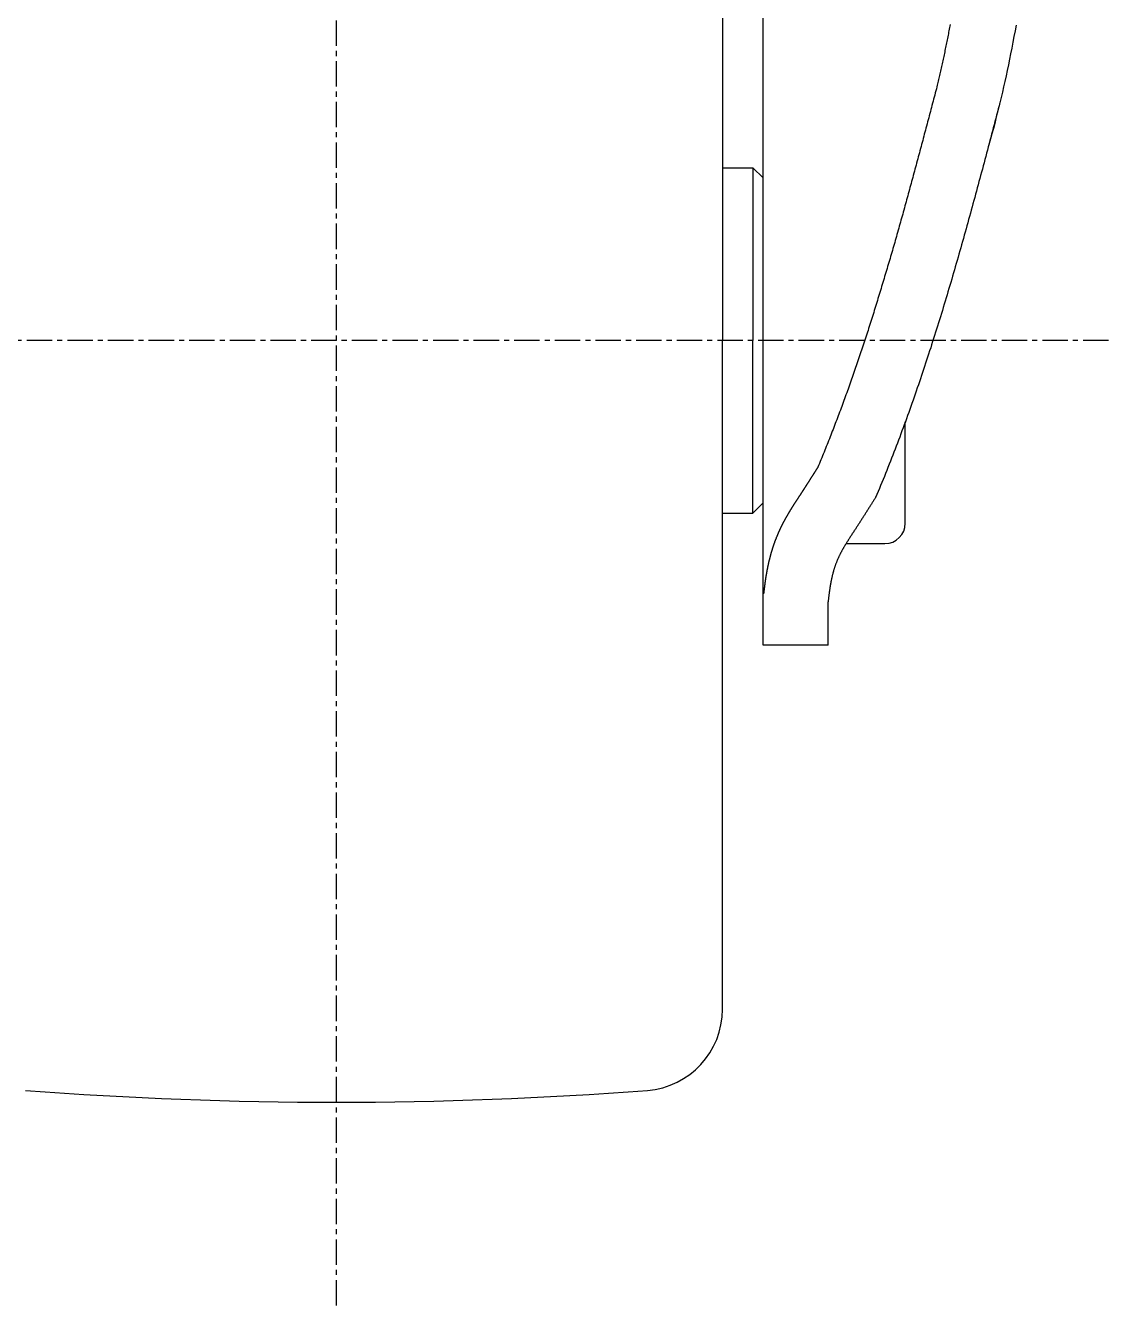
# Model space of a CAD drawing. Extents: x -71 to 282, y 76 to 354.
# Drawn here: x 44.9 to 98.2, y 227.9 to 290.9 of the extents above; entities that cross this region are included whole.
import ezdxf

# ---------------------------------------------------------------- set-up
doc = ezdxf.new("R2010")
doc.units = 0
doc.linetypes.add('CENTER', pattern=[2, 1.25, -0.25, 0.25, -0.25])
doc.layers.get('0').update_dxf_attribs({"linetype": 'CONTINUOUS'})
doc.layers.add('CENTER', color=1, linetype='CENTER')

msp = doc.modelspace()

# ---------------------------------------------------------------- linework, layer by layer
at = {"color": 7, "linetype": 'CONTINUOUS'}
for p, q in [((81.193, 260.381), (81.193, 339.681)), ((79.193, 308.306), (79.193, 275.381)), ((79.193, 283.881), (80.693, 283.881)), ((80.693, 283.881), (80.693, 275.381)), ((81.193, 283.381), (80.693, 283.881)), ((79.193, 242.456), (79.193, 275.381)), ((80.693, 266.881), (80.693, 275.381)), ((88.193, 266.381), (88.193, 271.368)), ((81.193, 267.381), (80.693, 266.881)), ((79.193, 266.881), (80.693, 266.881)), ((85.277, 265.381), (87.193, 265.381)), ((84.393, 260.381), (84.393, 262.521)), ((84.393, 260.381), (81.193, 260.381))]:
    msp.add_line(p, q, dxfattribs=at)
at = {"color": 7}
for points in [[(90.401, 290.935, 0), (90.386, 290.859, 0), (90.372, 290.783, 0), (90.357, 290.707, 0), (90.343, 290.631, 0), (90.328, 290.555, 0), (90.313, 290.48, 0), (90.299, 290.405, 0), (90.284, 290.329, 0), (90.269, 290.254, 0), (90.254, 290.179, 0), (90.239, 290.105, 0), (90.224, 290.03, 0), (90.209, 289.956, 0), (90.194, 289.882, 0), (90.179, 289.808, 0), (90.163, 289.734, 0), (90.148, 289.66, 0), (90.133, 289.586, 0), (90.117, 289.513, 0), (90.102, 289.44, 0), (90.086, 289.367, 0), (90.071, 289.294, 0), (90.055, 289.221, 0), (90.039, 289.148, 0), (90.024, 289.076, 0), (90.008, 289.004, 0), (89.992, 288.932, 0), (89.976, 288.86, 0), (89.96, 288.788, 0), (89.944, 288.716, 0), (89.928, 288.645, 0), (89.912, 288.574, 0), (89.896, 288.503, 0), (89.88, 288.432, 0), (89.864, 288.361, 0), (89.847, 288.291, 0), (89.831, 288.221, 0), (89.815, 288.15, 0), (89.798, 288.08, 0), (89.782, 288.011, 0), (89.765, 287.941, 0), (89.749, 287.872, 0)], [(89.749, 287.872, 0), (89.722, 287.77, 0), (89.695, 287.668, 0), (89.668, 287.566, 0), (89.641, 287.464, 0), (89.614, 287.362, 0), (89.588, 287.26, 0), (89.561, 287.158, 0), (89.534, 287.056, 0), (89.507, 286.954, 0), (89.48, 286.853, 0), (89.453, 286.751, 0), (89.427, 286.649, 0), (89.4, 286.547, 0), (89.373, 286.446, 0), (89.346, 286.344, 0), (89.319, 286.242, 0), (89.292, 286.141, 0), (89.265, 286.039, 0), (89.238, 285.938, 0), (89.212, 285.836, 0), (89.185, 285.735, 0), (89.158, 285.633, 0), (89.131, 285.532, 0), (89.104, 285.43, 0), (89.077, 285.329, 0), (89.05, 285.228, 0), (89.023, 285.126, 0), (88.996, 285.025, 0), (88.969, 284.924, 0), (88.942, 284.823, 0), (88.915, 284.721, 0), (88.888, 284.62, 0), (88.861, 284.519, 0), (88.834, 284.418, 0), (88.807, 284.317, 0), (88.78, 284.216, 0), (88.753, 284.115, 0), (88.725, 284.014, 0), (88.698, 283.913, 0), (88.671, 283.812, 0), (88.644, 283.711, 0), (88.617, 283.611, 0), (88.589, 283.51, 0), (88.562, 283.409, 0), (88.535, 283.308, 0), (88.507, 283.208, 0), (88.48, 283.107, 0), (88.453, 283.007, 0), (88.425, 282.906, 0), (88.398, 282.806, 0), (88.37, 282.705, 0), (88.343, 282.605, 0), (88.315, 282.504, 0), (88.287, 282.404, 0), (88.26, 282.304, 0), (88.232, 282.203, 0), (88.204, 282.103, 0), (88.177, 282.003, 0), (88.149, 281.903, 0), (88.121, 281.803, 0), (88.093, 281.702, 0), (88.065, 281.602, 0), (88.037, 281.502, 0), (88.009, 281.402, 0), (87.981, 281.303, 0), (87.953, 281.203, 0), (87.925, 281.103, 0), (87.897, 281.003, 0), (87.869, 280.903, 0), (87.841, 280.804, 0), (87.812, 280.704, 0), (87.784, 280.604, 0), (87.756, 280.505, 0), (87.727, 280.405, 0), (87.699, 280.306, 0), (87.671, 280.206, 0), (87.642, 280.107, 0), (87.613, 280.008, 0), (87.585, 279.908, 0), (87.556, 279.809, 0), (87.527, 279.71, 0), (87.498, 279.611, 0), (87.47, 279.511, 0), (87.441, 279.412, 0), (87.412, 279.313, 0), (87.383, 279.214, 0), (87.354, 279.115, 0), (87.325, 279.017, 0), (87.295, 278.918, 0), (87.266, 278.819, 0), (87.237, 278.72, 0), (87.207, 278.622, 0), (87.178, 278.523, 0), (87.148, 278.424, 0), (87.119, 278.326, 0), (87.089, 278.227, 0), (87.06, 278.129, 0), (87.03, 278.031, 0), (87, 277.932, 0), (86.97, 277.834, 0), (86.94, 277.736, 0), (86.91, 277.638, 0), (86.88, 277.539, 0), (86.85, 277.441, 0), (86.82, 277.343, 0), (86.79, 277.245, 0), (86.759, 277.147, 0), (86.729, 277.05, 0), (86.698, 276.952, 0), (86.668, 276.854, 0), (86.637, 276.756, 0), (86.606, 276.659, 0), (86.576, 276.561, 0), (86.545, 276.464, 0), (86.514, 276.366, 0), (86.483, 276.269, 0), (86.451, 276.171, 0), (86.42, 276.074, 0), (86.389, 275.977, 0), (86.358, 275.88, 0), (86.326, 275.783, 0), (86.295, 275.685, 0), (86.263, 275.588, 0), (86.232, 275.491, 0), (86.2, 275.395, 0), (86.168, 275.298, 0), (86.136, 275.201, 0), (86.104, 275.104, 0), (86.072, 275.008, 0), (86.04, 274.911, 0), (86.008, 274.814, 0), (85.975, 274.718, 0), (85.943, 274.622, 0), (85.91, 274.525, 0), (85.878, 274.429, 0), (85.845, 274.333, 0), (85.812, 274.237, 0), (85.779, 274.14, 0), (85.746, 274.044, 0), (85.713, 273.948, 0), (85.68, 273.852, 0), (85.647, 273.757, 0), (85.613, 273.661, 0), (85.58, 273.565, 0), (85.546, 273.469, 0), (85.513, 273.374, 0), (85.479, 273.278, 0), (85.445, 273.183, 0), (85.411, 273.087, 0), (85.377, 272.992, 0), (85.343, 272.897, 0), (85.309, 272.802, 0), (85.274, 272.706, 0), (85.24, 272.611, 0), (85.205, 272.516, 0), (85.171, 272.421, 0), (85.136, 272.326, 0), (85.101, 272.232, 0), (85.066, 272.137, 0), (85.031, 272.042, 0), (84.996, 271.948, 0), (84.96, 271.853, 0), (84.925, 271.759, 0), (84.89, 271.664, 0), (84.854, 271.57, 0), (84.818, 271.476, 0), (84.782, 271.381, 0), (84.746, 271.287, 0), (84.71, 271.193, 0), (84.674, 271.099, 0), (84.638, 271.005, 0), (84.601, 270.911, 0), (84.565, 270.818, 0), (84.528, 270.724, 0), (84.492, 270.63, 0), (84.455, 270.537, 0), (84.418, 270.443, 0), (84.38, 270.35, 0), (84.343, 270.256, 0), (84.306, 270.163, 0), (84.268, 270.07, 0), (84.231, 269.977, 0), (84.193, 269.884, 0), (84.155, 269.791, 0), (84.117, 269.698, 0), (84.079, 269.605, 0), (84.041, 269.512, 0), (84.003, 269.419, 0), (83.964, 269.327, 0), (83.926, 269.234, 0), (83.887, 269.142, 0)], [(92.852, 287.091, 0), (92.811, 286.935, 0), (92.77, 286.78, 0), (92.729, 286.624, 0), (92.688, 286.468, 0), (92.647, 286.312, 0), (92.606, 286.156, 0), (92.565, 286.001, 0), (92.524, 285.845, 0), (92.483, 285.689, 0), (92.442, 285.533, 0), (92.4, 285.378, 0), (92.359, 285.222, 0), (92.318, 285.066, 0), (92.277, 284.91, 0), (92.236, 284.755, 0), (92.194, 284.599, 0), (92.153, 284.443, 0), (92.112, 284.288, 0), (92.07, 284.132, 0), (92.029, 283.976, 0), (91.987, 283.821, 0), (91.945, 283.665, 0), (91.904, 283.51, 0), (91.862, 283.354, 0), (91.82, 283.199, 0), (91.778, 283.043, 0), (91.736, 282.888, 0), (91.694, 282.732, 0), (91.652, 282.577, 0), (91.61, 282.422, 0), (91.568, 282.266, 0), (91.525, 282.111, 0), (91.483, 281.956, 0), (91.441, 281.8, 0), (91.398, 281.645, 0), (91.355, 281.49, 0), (91.313, 281.335, 0), (91.27, 281.18, 0), (91.227, 281.025, 0), (91.184, 280.87, 0), (91.14, 280.715, 0), (91.097, 280.56, 0), (91.054, 280.405, 0), (91.01, 280.25, 0), (90.966, 280.095, 0), (90.923, 279.941, 0), (90.879, 279.786, 0), (90.835, 279.631, 0), (90.791, 279.477, 0), (90.746, 279.322, 0), (90.702, 279.168, 0), (90.657, 279.013, 0), (90.613, 278.859, 0), (90.568, 278.705, 0), (90.523, 278.55, 0), (90.478, 278.396, 0), (90.433, 278.242, 0), (90.387, 278.088, 0), (90.342, 277.934, 0), (90.296, 277.78, 0), (90.25, 277.626, 0), (90.204, 277.472, 0), (90.158, 277.318, 0), (90.111, 277.164, 0), (90.065, 277.011, 0), (90.018, 276.857, 0), (89.971, 276.704, 0), (89.924, 276.55, 0), (89.877, 276.397, 0), (89.829, 276.243, 0), (89.782, 276.09, 0), (89.734, 275.937, 0), (89.686, 275.784, 0), (89.638, 275.631, 0), (89.589, 275.478, 0), (89.54, 275.325, 0), (89.492, 275.172, 0), (89.443, 275.019, 0), (89.393, 274.867, 0), (89.344, 274.714, 0), (89.294, 274.562, 0), (89.244, 274.409, 0), (89.194, 274.257, 0), (89.144, 274.105, 0), (89.094, 273.953, 0), (89.043, 273.801, 0), (88.992, 273.649, 0), (88.941, 273.497, 0), (88.889, 273.345, 0), (88.837, 273.193, 0), (88.785, 273.042, 0), (88.733, 272.89, 0), (88.681, 272.739, 0), (88.628, 272.587, 0), (88.575, 272.436, 0), (88.522, 272.285, 0), (88.468, 272.134, 0), (88.415, 271.983, 0), (88.361, 271.832, 0), (88.306, 271.682, 0), (88.252, 271.531, 0), (88.197, 271.38, 0), (88.142, 271.23, 0), (88.087, 271.08, 0), (88.031, 270.929, 0), (87.975, 270.779, 0), (87.919, 270.629, 0), (87.863, 270.479, 0), (87.806, 270.33, 0), (87.749, 270.18, 0), (87.692, 270.03, 0), (87.634, 269.881, 0), (87.576, 269.732, 0), (87.518, 269.583, 0), (87.459, 269.433, 0), (87.401, 269.285, 0), (87.341, 269.136, 0), (87.282, 268.987, 0), (87.222, 268.838, 0), (87.162, 268.69, 0), (87.102, 268.541, 0), (87.041, 268.393, 0), (86.98, 268.245, 0), (86.918, 268.097, 0), (86.857, 267.949, 0), (86.795, 267.802, 0), (86.732, 267.654, 0)], [(83.887, 269.142, 0), (83.882, 269.135, 0), (83.878, 269.127, 0), (83.873, 269.12, 0), (83.869, 269.113, 0), (83.864, 269.106, 0), (83.86, 269.099, 0), (83.855, 269.092, 0), (83.851, 269.084, 0), (83.846, 269.077, 0), (83.841, 269.07, 0), (83.837, 269.063, 0), (83.832, 269.056, 0), (83.828, 269.049, 0), (83.823, 269.042, 0), (83.819, 269.035, 0), (83.814, 269.027, 0), (83.81, 269.02, 0), (83.805, 269.013, 0), (83.801, 269.006, 0), (83.796, 268.999, 0), (83.792, 268.992, 0), (83.787, 268.985, 0), (83.783, 268.977, 0), (83.778, 268.97, 0), (83.774, 268.963, 0), (83.769, 268.956, 0), (83.765, 268.949, 0), (83.76, 268.942, 0), (83.756, 268.935, 0), (83.751, 268.928, 0), (83.747, 268.921, 0), (83.742, 268.913, 0), (83.738, 268.906, 0), (83.733, 268.899, 0), (83.729, 268.892, 0), (83.724, 268.885, 0), (83.72, 268.878, 0), (83.715, 268.871, 0), (83.711, 268.864, 0), (83.706, 268.857, 0), (83.702, 268.849, 0), (83.697, 268.842, 0), (83.693, 268.835, 0), (83.688, 268.828, 0), (83.684, 268.821, 0), (83.679, 268.814, 0), (83.675, 268.807, 0), (83.67, 268.8, 0), (83.666, 268.793, 0), (83.661, 268.786, 0), (83.657, 268.779, 0), (83.652, 268.772, 0), (83.648, 268.764, 0), (83.643, 268.757, 0), (83.639, 268.75, 0), (83.634, 268.743, 0), (83.63, 268.736, 0), (83.625, 268.729, 0), (83.621, 268.722, 0), (83.616, 268.715, 0), (83.612, 268.708, 0), (83.607, 268.701, 0), (83.603, 268.694, 0), (83.598, 268.687, 0), (83.594, 268.68, 0), (83.589, 268.673, 0), (83.585, 268.665, 0), (83.58, 268.658, 0), (83.576, 268.651, 0), (83.571, 268.644, 0), (83.567, 268.637, 0), (83.562, 268.63, 0), (83.558, 268.623, 0), (83.553, 268.616, 0), (83.549, 268.609, 0), (83.544, 268.602, 0), (83.54, 268.595, 0), (83.535, 268.588, 0), (83.531, 268.581, 0), (83.526, 268.574, 0), (83.522, 268.567, 0), (83.517, 268.56, 0), (83.513, 268.553, 0), (83.508, 268.546, 0), (83.504, 268.539, 0), (83.499, 268.532, 0), (83.495, 268.525, 0), (83.49, 268.518, 0), (83.486, 268.511, 0), (83.481, 268.504, 0), (83.477, 268.497, 0), (83.472, 268.489, 0), (83.468, 268.482, 0), (83.463, 268.475, 0), (83.459, 268.468, 0), (83.455, 268.461, 0), (83.45, 268.454, 0), (83.446, 268.447, 0), (83.441, 268.44, 0), (83.437, 268.433, 0), (83.432, 268.426, 0), (83.428, 268.419, 0), (83.423, 268.412, 0), (83.419, 268.405, 0), (83.414, 268.398, 0), (83.41, 268.391, 0), (83.405, 268.384, 0), (83.401, 268.377, 0), (83.396, 268.37, 0), (83.392, 268.363, 0), (83.387, 268.356, 0), (83.383, 268.349, 0), (83.378, 268.342, 0), (83.374, 268.335, 0), (83.369, 268.328, 0), (83.365, 268.321, 0), (83.361, 268.314, 0), (83.356, 268.307, 0), (83.352, 268.3, 0), (83.347, 268.293, 0), (83.343, 268.287, 0), (83.338, 268.28, 0), (83.334, 268.273, 0), (83.329, 268.266, 0), (83.325, 268.259, 0), (83.32, 268.252, 0), (83.316, 268.245, 0), (83.311, 268.238, 0), (83.307, 268.231, 0), (83.302, 268.224, 0), (83.298, 268.217, 0), (83.293, 268.21, 0), (83.289, 268.203, 0), (83.284, 268.196, 0), (83.28, 268.189, 0), (83.276, 268.182, 0), (83.271, 268.175, 0), (83.267, 268.168, 0), (83.262, 268.161, 0), (83.258, 268.154, 0), (83.253, 268.147, 0), (83.249, 268.14, 0), (83.244, 268.133, 0), (83.24, 268.126, 0), (83.235, 268.119, 0), (83.231, 268.113, 0), (83.226, 268.106, 0), (83.222, 268.099, 0), (83.217, 268.092, 0), (83.213, 268.085, 0), (83.209, 268.078, 0), (83.204, 268.071, 0), (83.2, 268.064, 0), (83.195, 268.057, 0), (83.191, 268.05, 0), (83.186, 268.043, 0), (83.182, 268.036, 0), (83.177, 268.029, 0), (83.173, 268.022, 0), (83.168, 268.016, 0), (83.164, 268.009, 0), (83.159, 268.002, 0), (83.155, 267.995, 0), (83.15, 267.988, 0), (83.146, 267.981, 0), (83.141, 267.974, 0), (83.137, 267.967, 0), (83.132, 267.96, 0), (83.128, 267.953, 0), (83.124, 267.946, 0), (83.119, 267.94, 0), (83.115, 267.933, 0), (83.11, 267.926, 0), (83.106, 267.919, 0), (83.101, 267.912, 0), (83.097, 267.905, 0), (83.092, 267.898, 0), (83.088, 267.891, 0), (83.083, 267.884, 0), (83.079, 267.878, 0), (83.074, 267.871, 0), (83.07, 267.864, 0), (83.065, 267.857, 0), (83.061, 267.85, 0), (83.056, 267.843, 0), (83.052, 267.836, 0), (83.048, 267.829, 0), (83.043, 267.822, 0), (83.039, 267.816, 0), (83.034, 267.809, 0), (83.03, 267.802, 0), (83.025, 267.795, 0), (83.021, 267.788, 0), (83.016, 267.781, 0), (83.012, 267.774, 0), (83.007, 267.768, 0), (83.003, 267.761, 0), (82.998, 267.754, 0), (82.994, 267.747, 0), (82.99, 267.74, 0), (82.985, 267.733, 0), (82.981, 267.726, 0), (82.976, 267.72, 0), (82.972, 267.713, 0), (82.967, 267.706, 0), (82.963, 267.699, 0), (82.958, 267.692, 0), (82.953, 267.685, 0), (82.949, 267.678, 0), (82.944, 267.671, 0), (82.94, 267.664, 0), (82.935, 267.657, 0), (82.93, 267.65, 0), (82.926, 267.642, 0), (82.921, 267.635, 0), (82.916, 267.628, 0), (82.912, 267.621, 0), (82.907, 267.614, 0), (82.902, 267.606, 0), (82.897, 267.599, 0), (82.892, 267.592, 0), (82.888, 267.584, 0), (82.883, 267.577, 0), (82.878, 267.57, 0), (82.873, 267.562, 0), (82.868, 267.555, 0), (82.863, 267.547, 0), (82.858, 267.54, 0), (82.853, 267.532, 0), (82.849, 267.525, 0), (82.844, 267.517, 0), (82.839, 267.509, 0), (82.834, 267.502, 0), (82.829, 267.494, 0), (82.823, 267.486, 0), (82.819, 267.478, 0), (82.813, 267.471, 0), (82.808, 267.463, 0), (82.803, 267.455, 0), (82.798, 267.447, 0), (82.793, 267.439, 0), (82.788, 267.431, 0), (82.783, 267.423, 0), (82.777, 267.415, 0), (82.772, 267.407, 0), (82.767, 267.399, 0), (82.762, 267.391, 0), (82.757, 267.383, 0), (82.751, 267.375, 0), (82.746, 267.366, 0), (82.741, 267.358, 0), (82.735, 267.35, 0), (82.73, 267.342, 0), (82.725, 267.333, 0), (82.719, 267.325, 0), (82.714, 267.316, 0), (82.708, 267.308, 0), (82.703, 267.299, 0), (82.698, 267.291, 0), (82.692, 267.282, 0), (82.686, 267.274, 0), (82.681, 267.265, 0), (82.675, 267.256, 0), (82.67, 267.248, 0), (82.664, 267.239, 0), (82.659, 267.23, 0), (82.653, 267.221, 0), (82.648, 267.213, 0), (82.642, 267.204, 0), (82.636, 267.195, 0), (82.631, 267.186, 0), (82.625, 267.177, 0), (82.619, 267.168, 0), (82.614, 267.159, 0), (82.608, 267.15, 0), (82.602, 267.14, 0), (82.597, 267.131, 0), (82.591, 267.122, 0), (82.585, 267.113, 0), (82.579, 267.104, 0), (82.574, 267.094, 0), (82.568, 267.085, 0), (82.562, 267.076, 0), (82.556, 267.066, 0), (82.55, 267.057, 0), (82.545, 267.047, 0), (82.539, 267.038, 0), (82.533, 267.028, 0), (82.527, 267.019, 0), (82.521, 267.009, 0), (82.515, 266.999, 0), (82.509, 266.99, 0), (82.503, 266.98, 0), (82.498, 266.97, 0), (82.492, 266.96, 0), (82.486, 266.95, 0), (82.48, 266.941, 0), (82.474, 266.931, 0), (82.468, 266.921, 0), (82.462, 266.911, 0), (82.456, 266.901, 0), (82.45, 266.891, 0), (82.444, 266.88, 0), (82.438, 266.87, 0), (82.432, 266.86, 0), (82.426, 266.85, 0), (82.42, 266.84, 0), (82.414, 266.829, 0), (82.408, 266.819, 0), (82.401, 266.809, 0), (82.395, 266.798, 0), (82.389, 266.788, 0), (82.383, 266.777, 0), (82.377, 266.767, 0), (82.371, 266.756, 0), (82.365, 266.746, 0), (82.359, 266.735, 0), (82.353, 266.724, 0), (82.347, 266.713, 0), (82.341, 266.703, 0), (82.334, 266.692, 0), (82.328, 266.681, 0), (82.322, 266.67, 0), (82.316, 266.659, 0), (82.31, 266.648, 0), (82.304, 266.637, 0), (82.298, 266.626, 0), (82.291, 266.615, 0), (82.285, 266.604, 0), (82.279, 266.593, 0), (82.273, 266.582, 0), (82.267, 266.57, 0), (82.26, 266.559, 0), (82.254, 266.548, 0), (82.248, 266.536, 0), (82.242, 266.525, 0), (82.236, 266.513, 0), (82.23, 266.502, 0), (82.223, 266.49, 0), (82.217, 266.479, 0), (82.211, 266.467, 0), (82.205, 266.455, 0), (82.199, 266.444, 0), (82.192, 266.432, 0), (82.186, 266.42, 0), (82.18, 266.408, 0), (82.174, 266.396, 0), (82.168, 266.385, 0), (82.161, 266.373, 0), (82.155, 266.361, 0), (82.149, 266.349, 0), (82.143, 266.336, 0), (82.137, 266.324, 0), (82.13, 266.312, 0), (82.124, 266.3, 0), (82.118, 266.288, 0), (82.112, 266.275, 0), (82.106, 266.263, 0), (82.1, 266.251, 0), (82.094, 266.238, 0), (82.087, 266.226, 0), (82.081, 266.213, 0), (82.075, 266.2, 0), (82.069, 266.188, 0), (82.063, 266.175, 0), (82.057, 266.162, 0), (82.05, 266.15, 0), (82.044, 266.137, 0), (82.038, 266.124, 0), (82.032, 266.111, 0), (82.026, 266.098, 0), (82.02, 266.085, 0), (82.014, 266.072, 0), (82.008, 266.059, 0), (82.002, 266.046, 0), (81.996, 266.033, 0), (81.99, 266.02, 0), (81.984, 266.006, 0), (81.978, 265.993, 0), (81.972, 265.98, 0), (81.966, 265.966, 0), (81.96, 265.953, 0), (81.954, 265.94, 0), (81.948, 265.926, 0), (81.942, 265.913, 0), (81.936, 265.899, 0), (81.93, 265.886, 0), (81.924, 265.872, 0), (81.918, 265.858, 0), (81.913, 265.845, 0), (81.907, 265.831, 0), (81.901, 265.818, 0), (81.895, 265.804, 0), (81.89, 265.79, 0), (81.884, 265.777, 0), (81.878, 265.763, 0), (81.873, 265.749, 0), (81.867, 265.736, 0), (81.862, 265.722, 0), (81.856, 265.709, 0), (81.85, 265.695, 0), (81.845, 265.681, 0), (81.84, 265.668, 0), (81.834, 265.654, 0), (81.829, 265.641, 0), (81.824, 265.627, 0), (81.818, 265.614, 0), (81.813, 265.6, 0), (81.808, 265.587, 0), (81.803, 265.573, 0), (81.798, 265.56, 0), (81.793, 265.546, 0), (81.787, 265.533, 0), (81.782, 265.519, 0), (81.777, 265.506, 0), (81.772, 265.492, 0), (81.767, 265.479, 0), (81.762, 265.465, 0), (81.757, 265.452, 0), (81.753, 265.438, 0), (81.748, 265.425, 0), (81.743, 265.412, 0), (81.738, 265.398, 0), (81.734, 265.385, 0), (81.729, 265.371, 0), (81.724, 265.358, 0), (81.719, 265.345, 0), (81.715, 265.331, 0), (81.71, 265.318, 0), (81.706, 265.304, 0), (81.701, 265.291, 0), (81.696, 265.278, 0), (81.692, 265.264, 0), (81.688, 265.251, 0), (81.683, 265.238, 0), (81.679, 265.224, 0), (81.674, 265.211, 0), (81.67, 265.198, 0), (81.665, 265.184, 0), (81.661, 265.171, 0), (81.657, 265.158, 0), (81.653, 265.144, 0), (81.648, 265.131, 0), (81.644, 265.118, 0), (81.64, 265.105, 0), (81.636, 265.091, 0), (81.632, 265.078, 0), (81.628, 265.065, 0), (81.624, 265.052, 0), (81.62, 265.038, 0), (81.616, 265.025, 0), (81.612, 265.012, 0), (81.608, 264.999, 0), (81.604, 264.985, 0), (81.6, 264.972, 0), (81.596, 264.959, 0), (81.592, 264.946, 0), (81.588, 264.933, 0), (81.585, 264.92, 0), (81.581, 264.906, 0), (81.577, 264.893, 0), (81.573, 264.88, 0), (81.57, 264.867, 0), (81.566, 264.854, 0), (81.562, 264.841, 0), (81.559, 264.828, 0), (81.555, 264.815, 0), (81.551, 264.802, 0), (81.548, 264.788, 0), (81.544, 264.775, 0), (81.541, 264.762, 0), (81.537, 264.749, 0), (81.534, 264.736, 0), (81.53, 264.723, 0), (81.527, 264.71, 0), (81.524, 264.697, 0), (81.52, 264.684, 0), (81.517, 264.671, 0), (81.514, 264.658, 0), (81.51, 264.645, 0), (81.507, 264.632, 0), (81.504, 264.619, 0), (81.501, 264.606, 0), (81.497, 264.593, 0), (81.494, 264.58, 0), (81.491, 264.568, 0), (81.488, 264.555, 0), (81.485, 264.542, 0), (81.482, 264.529, 0), (81.479, 264.516, 0), (81.476, 264.503, 0), (81.473, 264.49, 0), (81.47, 264.477, 0), (81.467, 264.465, 0), (81.464, 264.452, 0), (81.461, 264.439, 0), (81.458, 264.426, 0), (81.455, 264.413, 0), (81.452, 264.401, 0), (81.449, 264.388, 0), (81.446, 264.375, 0), (81.444, 264.362, 0), (81.441, 264.35, 0), (81.438, 264.337, 0), (81.435, 264.324, 0), (81.433, 264.311, 0), (81.43, 264.299, 0), (81.427, 264.286, 0), (81.424, 264.274, 0), (81.422, 264.261, 0), (81.419, 264.249, 0), (81.417, 264.236, 0), (81.414, 264.224, 0), (81.412, 264.211, 0), (81.409, 264.199, 0), (81.407, 264.187, 0), (81.404, 264.174, 0), (81.402, 264.162, 0), (81.399, 264.15, 0), (81.397, 264.137, 0), (81.394, 264.125, 0), (81.392, 264.113, 0), (81.39, 264.101, 0), (81.387, 264.089, 0), (81.385, 264.077, 0), (81.383, 264.065, 0), (81.381, 264.053, 0), (81.378, 264.041, 0), (81.376, 264.029, 0), (81.374, 264.017, 0), (81.372, 264.005, 0), (81.37, 263.993, 0), (81.367, 263.981, 0), (81.365, 263.969, 0), (81.363, 263.957, 0), (81.361, 263.946, 0), (81.359, 263.934, 0), (81.357, 263.922, 0), (81.355, 263.911, 0), (81.353, 263.899, 0), (81.351, 263.887, 0), (81.349, 263.876, 0), (81.347, 263.864, 0), (81.345, 263.853, 0), (81.343, 263.841, 0), (81.341, 263.83, 0), (81.339, 263.818, 0), (81.337, 263.807, 0), (81.335, 263.796, 0), (81.334, 263.784, 0), (81.332, 263.773, 0), (81.33, 263.762, 0), (81.328, 263.75, 0), (81.326, 263.739, 0), (81.325, 263.728, 0), (81.323, 263.717, 0), (81.321, 263.706, 0), (81.319, 263.695, 0), (81.318, 263.684, 0), (81.316, 263.673, 0), (81.314, 263.662, 0), (81.313, 263.651, 0), (81.311, 263.64, 0), (81.309, 263.629, 0), (81.308, 263.618, 0), (81.306, 263.607, 0), (81.305, 263.596, 0), (81.303, 263.585, 0), (81.301, 263.575, 0), (81.3, 263.564, 0), (81.298, 263.553, 0), (81.297, 263.543, 0), (81.295, 263.532, 0), (81.294, 263.521, 0), (81.292, 263.511, 0), (81.291, 263.5, 0), (81.289, 263.49, 0), (81.288, 263.479, 0), (81.286, 263.469, 0), (81.285, 263.458, 0), (81.284, 263.448, 0), (81.282, 263.438, 0), (81.281, 263.427, 0), (81.279, 263.417, 0), (81.278, 263.407, 0), (81.276, 263.397, 0), (81.275, 263.386, 0), (81.274, 263.376, 0), (81.272, 263.366, 0), (81.271, 263.356, 0), (81.27, 263.346, 0), (81.269, 263.336, 0), (81.267, 263.326, 0), (81.266, 263.316, 0), (81.265, 263.306, 0), (81.263, 263.296, 0), (81.262, 263.286, 0), (81.261, 263.277, 0), (81.26, 263.267, 0), (81.258, 263.257, 0), (81.257, 263.247, 0), (81.256, 263.238, 0), (81.255, 263.228, 0), (81.254, 263.218, 0), (81.252, 263.209, 0), (81.251, 263.199, 0), (81.25, 263.189, 0), (81.249, 263.18, 0), (81.248, 263.17, 0), (81.247, 263.161, 0), (81.245, 263.152, 0), (81.244, 263.142, 0), (81.243, 263.133, 0), (81.242, 263.124, 0), (81.241, 263.114, 0), (81.24, 263.105, 0), (81.239, 263.096, 0), (81.238, 263.087, 0), (81.237, 263.077, 0), (81.235, 263.068, 0), (81.234, 263.059, 0), (81.233, 263.05, 0), (81.232, 263.041, 0), (81.231, 263.032, 0), (81.23, 263.023, 0), (81.229, 263.014, 0), (81.228, 263.005, 0), (81.227, 262.996, 0), (81.226, 262.988, 0), (81.225, 262.979, 0), (81.224, 262.97, 0), (81.223, 262.961, 0), (81.222, 262.953, 0), (81.221, 262.944, 0), (81.22, 262.935, 0), (81.219, 262.927, 0), (81.218, 262.918, 0), (81.216, 262.91, 0), (81.216, 262.901, 0)], [(86.732, 267.654, 0), (86.719, 267.632, 0), (86.705, 267.611, 0), (86.691, 267.589, 0), (86.677, 267.567, 0), (86.664, 267.546, 0), (86.65, 267.524, 0), (86.636, 267.503, 0), (86.623, 267.481, 0), (86.609, 267.459, 0), (86.595, 267.438, 0), (86.582, 267.416, 0), (86.568, 267.394, 0), (86.554, 267.373, 0), (86.54, 267.351, 0), (86.527, 267.329, 0), (86.513, 267.308, 0), (86.499, 267.286, 0), (86.486, 267.265, 0), (86.472, 267.243, 0), (86.458, 267.221, 0), (86.445, 267.2, 0), (86.431, 267.178, 0), (86.417, 267.156, 0), (86.403, 267.135, 0), (86.39, 267.113, 0), (86.376, 267.091, 0), (86.362, 267.07, 0), (86.348, 267.048, 0), (86.335, 267.027, 0), (86.321, 267.005, 0), (86.307, 266.983, 0), (86.293, 266.962, 0), (86.28, 266.94, 0), (86.266, 266.918, 0), (86.252, 266.897, 0), (86.238, 266.875, 0), (86.225, 266.854, 0), (86.211, 266.832, 0), (86.197, 266.81, 0), (86.183, 266.789, 0), (86.169, 266.767, 0), (86.156, 266.745, 0), (86.142, 266.724, 0), (86.128, 266.702, 0), (86.114, 266.681, 0), (86.1, 266.659, 0), (86.087, 266.637, 0), (86.073, 266.616, 0), (86.059, 266.594, 0), (86.045, 266.573, 0), (86.031, 266.551, 0), (86.017, 266.529, 0), (86.003, 266.508, 0), (85.99, 266.486, 0), (85.976, 266.465, 0), (85.962, 266.443, 0), (85.948, 266.421, 0), (85.934, 266.4, 0), (85.92, 266.378, 0), (85.906, 266.357, 0), (85.892, 266.335, 0), (85.878, 266.313, 0), (85.864, 266.292, 0), (85.85, 266.27, 0), (85.837, 266.249, 0), (85.823, 266.227, 0), (85.809, 266.206, 0), (85.795, 266.184, 0), (85.781, 266.162, 0), (85.767, 266.141, 0), (85.753, 266.119, 0), (85.739, 266.098, 0), (85.725, 266.076, 0), (85.711, 266.055, 0), (85.697, 266.033, 0), (85.683, 266.011, 0), (85.668, 265.99, 0), (85.654, 265.968, 0), (85.64, 265.947, 0), (85.626, 265.925, 0), (85.612, 265.904, 0), (85.598, 265.882, 0), (85.584, 265.861, 0), (85.57, 265.839, 0), (85.556, 265.817, 0), (85.542, 265.796, 0), (85.528, 265.774, 0), (85.513, 265.753, 0), (85.499, 265.731, 0), (85.485, 265.71, 0), (85.471, 265.688, 0), (85.457, 265.666, 0), (85.443, 265.645, 0), (85.429, 265.623, 0), (85.415, 265.601, 0), (85.402, 265.58, 0), (85.388, 265.558, 0), (85.374, 265.536, 0), (85.36, 265.515, 0), (85.346, 265.493, 0), (85.333, 265.471, 0), (85.319, 265.449, 0), (85.305, 265.427, 0), (85.292, 265.406, 0), (85.278, 265.384, 0), (85.265, 265.362, 0), (85.251, 265.34, 0), (85.238, 265.318, 0), (85.225, 265.296, 0), (85.212, 265.274, 0), (85.198, 265.252, 0), (85.185, 265.23, 0), (85.172, 265.208, 0), (85.159, 265.185, 0), (85.147, 265.163, 0), (85.134, 265.141, 0), (85.121, 265.119, 0), (85.108, 265.096, 0), (85.096, 265.074, 0), (85.083, 265.052, 0), (85.071, 265.029, 0), (85.059, 265.007, 0), (85.047, 264.984, 0), (85.035, 264.961, 0), (85.023, 264.939, 0), (85.011, 264.916, 0), (84.999, 264.893, 0), (84.987, 264.871, 0), (84.976, 264.848, 0), (84.965, 264.825, 0), (84.953, 264.802, 0), (84.942, 264.779, 0), (84.931, 264.756, 0), (84.92, 264.733, 0), (84.909, 264.709, 0), (84.899, 264.686, 0), (84.888, 264.663, 0), (84.878, 264.639, 0), (84.867, 264.616, 0), (84.857, 264.592, 0), (84.847, 264.569, 0), (84.837, 264.545, 0), (84.828, 264.521, 0), (84.818, 264.498, 0), (84.808, 264.474, 0), (84.799, 264.45, 0), (84.79, 264.426, 0), (84.781, 264.402, 0), (84.772, 264.378, 0), (84.763, 264.354, 0), (84.754, 264.33, 0), (84.746, 264.305, 0), (84.737, 264.281, 0), (84.729, 264.257, 0), (84.721, 264.232, 0), (84.713, 264.208, 0), (84.705, 264.183, 0), (84.697, 264.159, 0), (84.69, 264.134, 0), (84.682, 264.11, 0), (84.675, 264.085, 0), (84.667, 264.061, 0), (84.66, 264.036, 0), (84.653, 264.011, 0), (84.646, 263.986, 0), (84.639, 263.962, 0), (84.632, 263.937, 0), (84.626, 263.912, 0), (84.619, 263.887, 0), (84.613, 263.862, 0), (84.607, 263.837, 0), (84.601, 263.812, 0), (84.595, 263.787, 0), (84.589, 263.762, 0), (84.583, 263.737, 0), (84.577, 263.712, 0), (84.572, 263.687, 0), (84.566, 263.662, 0), (84.561, 263.637, 0), (84.555, 263.612, 0), (84.55, 263.586, 0), (84.545, 263.561, 0), (84.54, 263.536, 0), (84.535, 263.511, 0), (84.53, 263.486, 0), (84.526, 263.461, 0), (84.521, 263.435, 0), (84.516, 263.41, 0), (84.512, 263.385, 0), (84.508, 263.359, 0), (84.503, 263.334, 0), (84.499, 263.309, 0), (84.495, 263.284, 0), (84.491, 263.258, 0), (84.487, 263.233, 0), (84.483, 263.208, 0), (84.479, 263.182, 0), (84.475, 263.157, 0), (84.472, 263.131, 0), (84.468, 263.106, 0), (84.464, 263.081, 0), (84.46, 263.055, 0), (84.457, 263.03, 0), (84.454, 263.004, 0), (84.45, 262.979, 0), (84.447, 262.954, 0), (84.443, 262.928, 0), (84.44, 262.903, 0), (84.437, 262.877, 0), (84.433, 262.852, 0), (84.43, 262.826, 0), (84.427, 262.801, 0), (84.424, 262.775, 0), (84.421, 262.75, 0), (84.417, 262.724, 0), (84.414, 262.699, 0), (84.411, 262.674, 0), (84.408, 262.648, 0), (84.405, 262.623, 0), (84.402, 262.597, 0), (84.399, 262.572, 0), (84.396, 262.546, 0), (84.393, 262.521, 0)]]:
    msp.add_polyline3d(points, dxfattribs=at)
at = {"color": 7, "linetype": 'CONTINUOUS'}
msp.add_polyline3d([(93.65, 290.91, 0), (93.598, 290.624, 0), (93.545, 290.34, 0), (93.491, 290.058, 0), (93.436, 289.777, 0), (93.381, 289.499, 0), (93.325, 289.222, 0), (93.268, 288.947, 0), (93.211, 288.674, 0), (93.152, 288.403, 0), (93.093, 288.134, 0), (93.033, 287.868, 0), (92.973, 287.603, 0), (92.911, 287.34, 0), (92.849, 287.079, 0), (92.787, 286.821, 0), (92.723, 286.564, 0), (92.659, 286.31, 0), (92.594, 286.058, 0), (92.528, 285.808, 0), (92.462, 285.56, 0), (92.395, 285.315, 0), (92.327, 285.072, 0), (92.281, 284.909, 0)], dxfattribs=at)
for centre, radius, start, end in [((87.193, 266.381), 1, 270, 0), ((75.193, 242.456), 4, 274.38917, 0), ((60.193, 437.881), 200, 265.61083, 274.38917)]:
    msp.add_arc(centre, radius, start, end, dxfattribs=at)
at = {"layer": 'CENTER', "color": 1, "linetype": 'CENTER'}
for p, q in [((60.193, 227.881), (60.193, 353.881)), ((98.193, 275.381), (13.493, 275.381))]:
    msp.add_line(p, q, dxfattribs=at)

doc.saveas('drawing.dxf')
